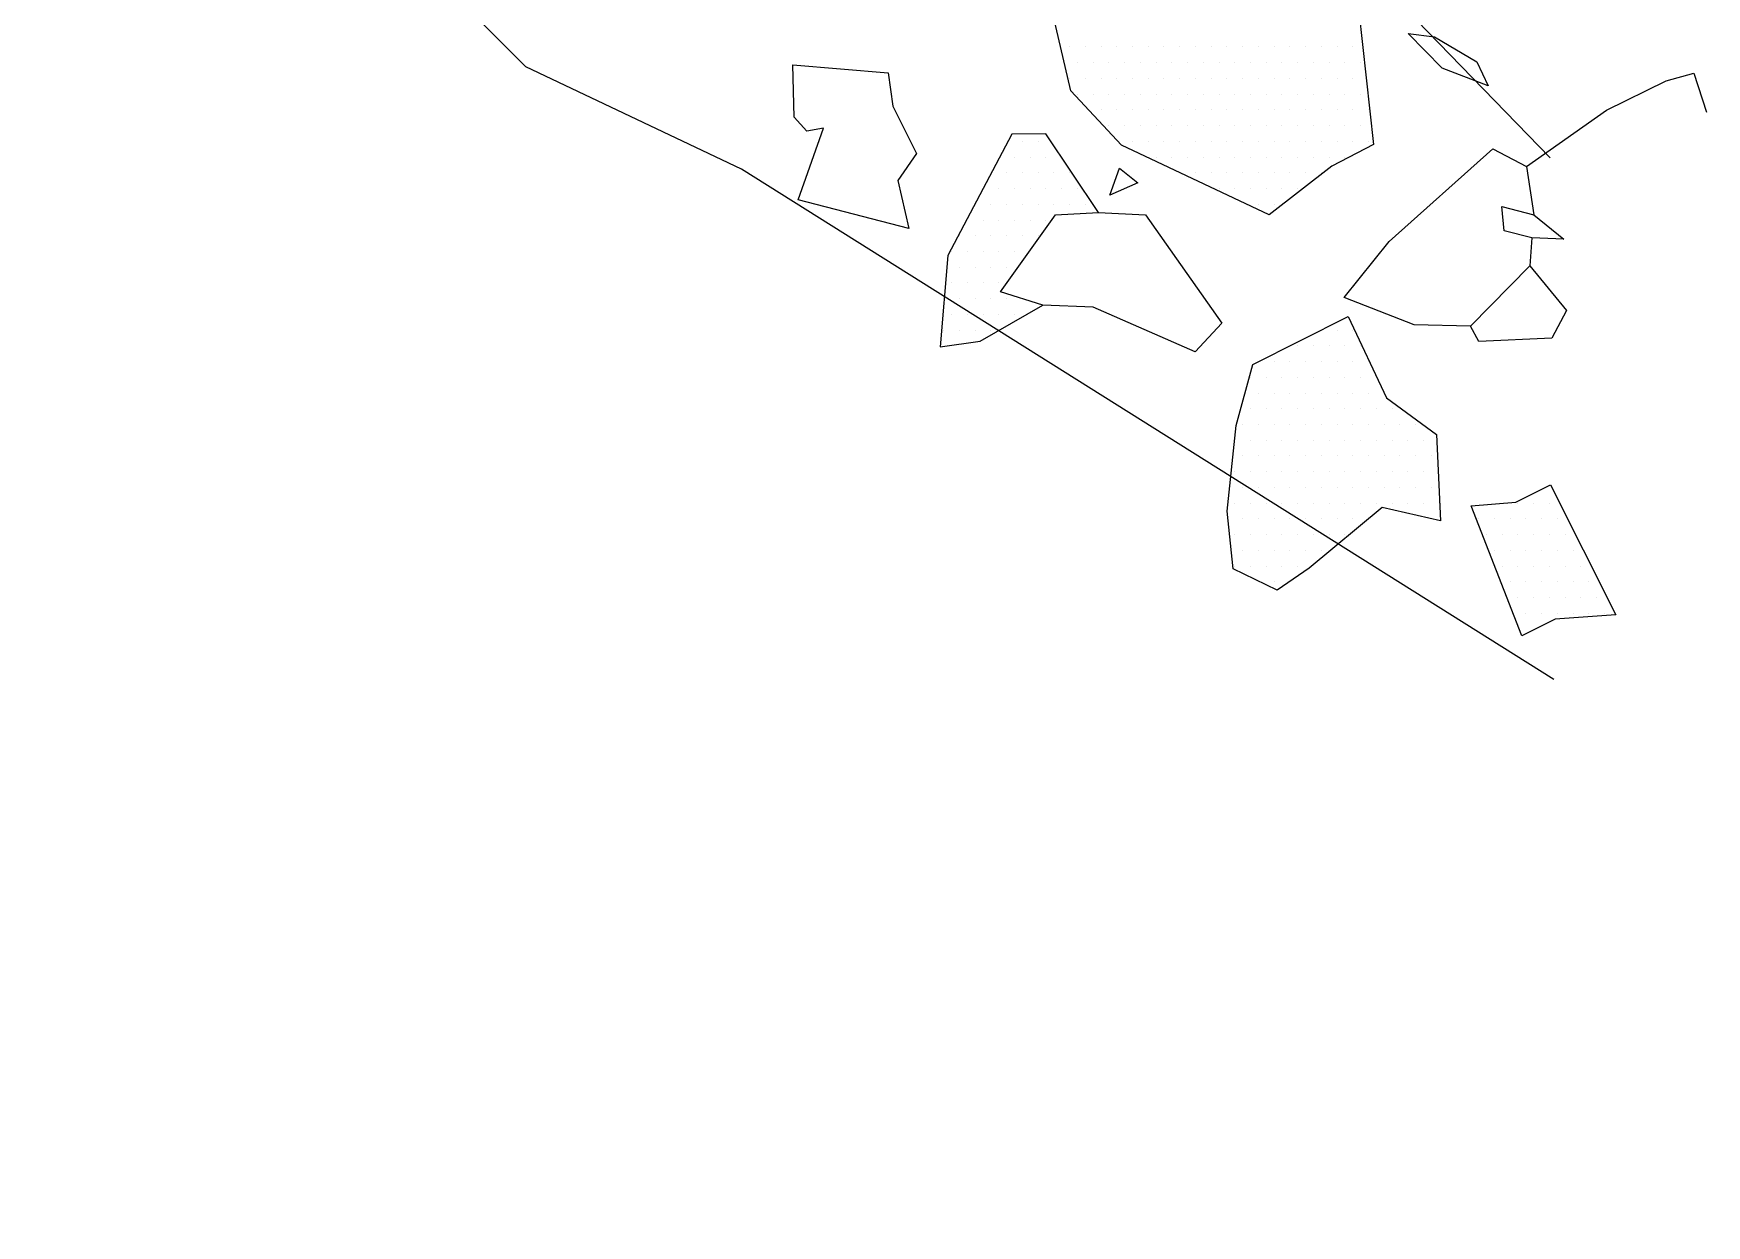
# Model space of a CAD drawing. Header units: metres. Extents: x -3.83 to -1.05, y -18.12 to -14.61.
# Drawn here: x -2.379 to -1.05, y -18.124 to -17.177 of the extents above; entities that cross this region are included whole.
import ezdxf

# ---------------------------------------------------------------- set-up
doc = ezdxf.new("R2010")
doc.units = ezdxf.units.M
doc.header["$LTSCALE"] = 25
doc.header["$MEASUREMENT"] = 0
doc.linetypes.add('STRICHPUNKTX2', pattern=[2, 1, -0.5, 0, -0.5])
doc.layers.get('0').update_dxf_attribs({"linetype": 'CONTINUOUS'})
for name, color, linetype in [('GRABUNGSGRENZE', 3, 'STRICHPUNKTX2'), ('STEINE', 4, 'CONTINUOUS'), ('STEINESCHRAFF', 4, 'CONTINUOUS')]:
    doc.layers.add(name, color=color, linetype=linetype)

# ---------------------------------------------------------------- blocks, each defined once
blk = doc.blocks.new('*X1')
at = {"color": 0}
for p, q in [((-155.625, -1718.75), (-155.625, -1718.75)), ((-155, -1720), (-155, -1720)), ((-154.375, -1718.75), (-154.375, -1718.75)), ((-153.75, -1720), (-153.75, -1720)), ((-153.125, -1718.75), (-153.125, -1718.75)), ((-152.5, -1720), (-152.5, -1720)), ((-151.875, -1718.75), (-151.875, -1718.75)), ((-151.25, -1720), (-151.25, -1720)), ((-150.625, -1718.75), (-150.625, -1718.75)), ((-150, -1720), (-150, -1720)), ((-149.375, -1718.75), (-149.375, -1718.75)), ((-148.75, -1720), (-148.75, -1720)), ((-148.125, -1718.75), (-148.125, -1718.75)), ((-147.5, -1720), (-147.5, -1720)), ((-146.875, -1718.75), (-146.875, -1718.75)), ((-146.25, -1720), (-146.25, -1720)), ((-145.625, -1718.75), (-145.625, -1718.75)), ((-145, -1720), (-145, -1720)), ((-144.375, -1718.75), (-144.375, -1718.75)), ((-143.75, -1720), (-143.75, -1720)), ((-143.125, -1718.75), (-143.125, -1718.75)), ((-142.5, -1720), (-142.5, -1720)), ((-141.875, -1718.75), (-141.875, -1718.75)), ((-141.25, -1720), (-141.25, -1720)), ((-140.625, -1718.75), (-140.625, -1718.75)), ((-140, -1720), (-140, -1720)), ((-139.375, -1718.75), (-139.375, -1718.75)), ((-138.75, -1720), (-138.75, -1720)), ((-138.125, -1718.75), (-138.125, -1718.75)), ((-137.5, -1720), (-137.5, -1720)), ((-136.875, -1718.75), (-136.875, -1718.75)), ((-136.25, -1720), (-136.25, -1720)), ((-135.625, -1718.75), (-135.625, -1718.75)), ((-135, -1720), (-135, -1720)), ((-134.375, -1718.75), (-134.375, -1718.75)), ((-133.75, -1720), (-133.75, -1720)), ((-133.125, -1718.75), (-133.125, -1718.75)), ((-132.5, -1720), (-132.5, -1720)), ((-155.625, -1721.25), (-155.625, -1721.25)), ((-154.375, -1721.25), (-154.375, -1721.25)), ((-153.125, -1721.25), (-153.125, -1721.25)), ((-151.875, -1721.25), (-151.875, -1721.25)), ((-150.625, -1721.25), (-150.625, -1721.25)), ((-149.375, -1721.25), (-149.375, -1721.25)), ((-148.125, -1721.25), (-148.125, -1721.25)), ((-146.875, -1721.25), (-146.875, -1721.25)), ((-145.625, -1721.25), (-145.625, -1721.25)), ((-144.375, -1721.25), (-144.375, -1721.25)), ((-143.125, -1721.25), (-143.125, -1721.25)), ((-141.875, -1721.25), (-141.875, -1721.25)), ((-140.625, -1721.25), (-140.625, -1721.25)), ((-139.375, -1721.25), (-139.375, -1721.25)), ((-138.125, -1721.25), (-138.125, -1721.25)), ((-136.875, -1721.25), (-136.875, -1721.25)), ((-135.625, -1721.25), (-135.625, -1721.25)), ((-134.375, -1721.25), (-134.375, -1721.25)), ((-133.125, -1721.25), (-133.125, -1721.25)), ((-155, -1722.5), (-155, -1722.5)), ((-153.75, -1722.5), (-153.75, -1722.5)), ((-152.5, -1722.5), (-152.5, -1722.5)), ((-151.25, -1722.5), (-151.25, -1722.5)), ((-150, -1722.5), (-150, -1722.5)), ((-148.75, -1722.5), (-148.75, -1722.5)), ((-147.5, -1722.5), (-147.5, -1722.5)), ((-146.25, -1722.5), (-146.25, -1722.5)), ((-145, -1722.5), (-145, -1722.5)), ((-143.75, -1722.5), (-143.75, -1722.5)), ((-142.5, -1722.5), (-142.5, -1722.5)), ((-141.25, -1722.5), (-141.25, -1722.5)), ((-140, -1722.5), (-140, -1722.5)), ((-138.75, -1722.5), (-138.75, -1722.5)), ((-137.5, -1722.5), (-137.5, -1722.5)), ((-136.25, -1722.5), (-136.25, -1722.5)), ((-135, -1722.5), (-135, -1722.5)), ((-133.75, -1722.5), (-133.75, -1722.5)), ((-132.5, -1722.5), (-132.5, -1722.5)), ((-153.125, -1723.75), (-153.125, -1723.75)), ((-151.875, -1723.75), (-151.875, -1723.75)), ((-150.625, -1723.75), (-150.625, -1723.75)), ((-149.375, -1723.75), (-149.375, -1723.75)), ((-148.125, -1723.75), (-148.125, -1723.75)), ((-146.875, -1723.75), (-146.875, -1723.75)), ((-145.625, -1723.75), (-145.625, -1723.75)), ((-144.375, -1723.75), (-144.375, -1723.75)), ((-143.125, -1723.75), (-143.125, -1723.75)), ((-141.875, -1723.75), (-141.875, -1723.75)), ((-140.625, -1723.75), (-140.625, -1723.75)), ((-139.375, -1723.75), (-139.375, -1723.75)), ((-138.125, -1723.75), (-138.125, -1723.75)), ((-136.875, -1723.75), (-136.875, -1723.75)), ((-135.625, -1723.75), (-135.625, -1723.75)), ((-134.375, -1723.75), (-134.375, -1723.75)), ((-133.125, -1723.75), (-133.125, -1723.75)), ((-131.875, -1723.75), (-131.875, -1723.75)), ((-152.5, -1725), (-152.5, -1725)), ((-151.25, -1725), (-151.25, -1725)), ((-150, -1725), (-150, -1725)), ((-148.75, -1725), (-148.75, -1725)), ((-147.5, -1725), (-147.5, -1725)), ((-146.25, -1725), (-146.25, -1725)), ((-145, -1725), (-145, -1725)), ((-143.75, -1725), (-143.75, -1725)), ((-142.5, -1725), (-142.5, -1725)), ((-141.25, -1725), (-141.25, -1725)), ((-140, -1725), (-140, -1725)), ((-138.75, -1725), (-138.75, -1725)), ((-137.5, -1725), (-137.5, -1725)), ((-136.25, -1725), (-136.25, -1725)), ((-135, -1725), (-135, -1725)), ((-133.75, -1725), (-133.75, -1725)), ((-132.5, -1725), (-132.5, -1725)), ((-159.375, -1726.25), (-159.375, -1726.25)), ((-158.125, -1726.25), (-158.125, -1726.25)), ((-150.625, -1726.25), (-150.625, -1726.25)), ((-149.375, -1726.25), (-149.375, -1726.25)), ((-148.125, -1726.25), (-148.125, -1726.25)), ((-146.875, -1726.25), (-146.875, -1726.25)), ((-145.625, -1726.25), (-145.625, -1726.25)), ((-144.375, -1726.25), (-144.375, -1726.25)), ((-143.125, -1726.25), (-143.125, -1726.25)), ((-141.875, -1726.25), (-141.875, -1726.25)), ((-140.625, -1726.25), (-140.625, -1726.25)), ((-139.375, -1726.25), (-139.375, -1726.25)), ((-138.125, -1726.25), (-138.125, -1726.25)), ((-136.875, -1726.25), (-136.875, -1726.25)), ((-135.625, -1726.25), (-135.625, -1726.25)), ((-134.375, -1726.25), (-134.375, -1726.25)), ((-133.125, -1726.25), (-133.125, -1726.25)), ((-131.875, -1726.25), (-131.875, -1726.25)), ((-160, -1727.5), (-160, -1727.5)), ((-158.75, -1727.5), (-158.75, -1727.5)), ((-157.5, -1727.5), (-157.5, -1727.5)), ((-148.75, -1727.5), (-148.75, -1727.5)), ((-147.5, -1727.5), (-147.5, -1727.5)), ((-146.25, -1727.5), (-146.25, -1727.5)), ((-145, -1727.5), (-145, -1727.5)), ((-143.75, -1727.5), (-143.75, -1727.5)), ((-142.5, -1727.5), (-142.5, -1727.5)), ((-141.25, -1727.5), (-141.25, -1727.5)), ((-140, -1727.5), (-140, -1727.5)), ((-138.75, -1727.5), (-138.75, -1727.5)), ((-137.5, -1727.5), (-137.5, -1727.5)), ((-136.25, -1727.5), (-136.25, -1727.5)), ((-135, -1727.5), (-135, -1727.5)), ((-133.75, -1727.5), (-133.75, -1727.5)), ((-160.625, -1728.75), (-160.625, -1728.75)), ((-159.375, -1728.75), (-159.375, -1728.75)), ((-158.125, -1728.75), (-158.125, -1728.75)), ((-156.875, -1728.75), (-156.875, -1728.75)), ((-155.625, -1728.75), (-155.625, -1728.75)), ((-145.625, -1728.75), (-145.625, -1728.75)), ((-144.375, -1728.75), (-144.375, -1728.75)), ((-143.125, -1728.75), (-143.125, -1728.75)), ((-141.875, -1728.75), (-141.875, -1728.75)), ((-140.625, -1728.75), (-140.625, -1728.75)), ((-139.375, -1728.75), (-139.375, -1728.75)), ((-138.125, -1728.75), (-138.125, -1728.75)), ((-136.875, -1728.75), (-136.875, -1728.75)), ((-135.625, -1728.75), (-135.625, -1728.75)), ((-161.25, -1730), (-161.25, -1730)), ((-160, -1730), (-160, -1730)), ((-158.75, -1730), (-158.75, -1730)), ((-157.5, -1730), (-157.5, -1730)), ((-156.25, -1730), (-156.25, -1730)), ((-155, -1730), (-155, -1730)), ((-143.75, -1730), (-143.75, -1730)), ((-142.5, -1730), (-142.5, -1730)), ((-141.25, -1730), (-141.25, -1730)), ((-140, -1730), (-140, -1730)), ((-138.75, -1730), (-138.75, -1730)), ((-137.5, -1730), (-137.5, -1730)), ((-163.125, -1731.25), (-163.125, -1731.25)), ((-161.875, -1731.25), (-161.875, -1731.25)), ((-160.625, -1731.25), (-160.625, -1731.25)), ((-159.375, -1731.25), (-159.375, -1731.25)), ((-158.125, -1731.25), (-158.125, -1731.25)), ((-156.875, -1731.25), (-156.875, -1731.25)), ((-155.625, -1731.25), (-155.625, -1731.25)), ((-154.375, -1731.25), (-154.375, -1731.25)), ((-140.625, -1731.25), (-140.625, -1731.25)), ((-139.375, -1731.25), (-139.375, -1731.25)), ((-163.75, -1732.5), (-163.75, -1732.5)), ((-162.5, -1732.5), (-162.5, -1732.5)), ((-161.25, -1732.5), (-161.25, -1732.5)), ((-160, -1732.5), (-160, -1732.5)), ((-158.75, -1732.5), (-158.75, -1732.5)), ((-157.5, -1732.5), (-157.5, -1732.5)), ((-164.375, -1733.75), (-164.375, -1733.75)), ((-163.125, -1733.75), (-163.125, -1733.75)), ((-161.875, -1733.75), (-161.875, -1733.75)), ((-160.625, -1733.75), (-160.625, -1733.75)), ((-159.375, -1733.75), (-159.375, -1733.75)), ((-158.125, -1733.75), (-158.125, -1733.75)), ((-165, -1735), (-165, -1735)), ((-163.75, -1735), (-163.75, -1735)), ((-162.5, -1735), (-162.5, -1735)), ((-161.25, -1735), (-161.25, -1735)), ((-160, -1735), (-160, -1735)), ((-164.375, -1736.25), (-164.375, -1736.25)), ((-163.125, -1736.25), (-163.125, -1736.25)), ((-161.875, -1736.25), (-161.875, -1736.25)), ((-160.625, -1736.25), (-160.625, -1736.25)), ((-165, -1737.5), (-165, -1737.5)), ((-163.75, -1737.5), (-163.75, -1737.5)), ((-162.5, -1737.5), (-162.5, -1737.5)), ((-161.25, -1737.5), (-161.25, -1737.5)), ((-164.375, -1738.75), (-164.375, -1738.75)), ((-163.125, -1738.75), (-163.125, -1738.75)), ((-161.875, -1738.75), (-161.875, -1738.75)), ((-160.625, -1738.75), (-160.625, -1738.75)), ((-165.625, -1741.25), (-165.625, -1741.25)), ((-165, -1740), (-165, -1740)), ((-164.375, -1741.25), (-164.375, -1741.25)), ((-163.75, -1740), (-163.75, -1740)), ((-163.125, -1741.25), (-163.125, -1741.25)), ((-162.5, -1740), (-162.5, -1740)), ((-161.875, -1741.25), (-161.875, -1741.25)), ((-161.25, -1740), (-161.25, -1740)), ((-160, -1740), (-160, -1740)), ((-135.625, -1741.25), (-135.625, -1741.25)), ((-134.375, -1741.25), (-134.375, -1741.25)), ((-133.125, -1741.25), (-133.125, -1741.25)), ((-137.5, -1742.5), (-137.5, -1742.5)), ((-136.25, -1742.5), (-136.25, -1742.5)), ((-135, -1742.5), (-135, -1742.5)), ((-133.75, -1742.5), (-133.75, -1742.5)), ((-132.5, -1742.5), (-132.5, -1742.5)), ((-139.375, -1743.75), (-139.375, -1743.75)), ((-138.125, -1743.75), (-138.125, -1743.75)), ((-136.875, -1743.75), (-136.875, -1743.75)), ((-135.625, -1743.75), (-135.625, -1743.75)), ((-134.375, -1743.75), (-134.375, -1743.75)), ((-133.125, -1743.75), (-133.125, -1743.75)), ((-131.875, -1743.75), (-131.875, -1743.75)), ((-141.25, -1745), (-141.25, -1745)), ((-140, -1745), (-140, -1745)), ((-138.75, -1745), (-138.75, -1745)), ((-137.5, -1745), (-137.5, -1745)), ((-136.25, -1745), (-136.25, -1745)), ((-135, -1745), (-135, -1745)), ((-133.75, -1745), (-133.75, -1745)), ((-132.5, -1745), (-132.5, -1745)), ((-131.25, -1745), (-131.25, -1745)), ((-140.625, -1746.25), (-140.625, -1746.25)), ((-139.375, -1746.25), (-139.375, -1746.25)), ((-138.125, -1746.25), (-138.125, -1746.25)), ((-136.875, -1746.25), (-136.875, -1746.25)), ((-135.625, -1746.25), (-135.625, -1746.25)), ((-134.375, -1746.25), (-134.375, -1746.25)), ((-133.125, -1746.25), (-133.125, -1746.25)), ((-131.875, -1746.25), (-131.875, -1746.25)), ((-130.625, -1746.25), (-130.625, -1746.25)), ((-141.25, -1747.5), (-141.25, -1747.5)), ((-140, -1747.5), (-140, -1747.5)), ((-138.75, -1747.5), (-138.75, -1747.5)), ((-137.5, -1747.5), (-137.5, -1747.5)), ((-136.25, -1747.5), (-136.25, -1747.5)), ((-135, -1747.5), (-135, -1747.5)), ((-133.75, -1747.5), (-133.75, -1747.5)), ((-132.5, -1747.5), (-132.5, -1747.5)), ((-131.25, -1747.5), (-131.25, -1747.5)), ((-130, -1747.5), (-130, -1747.5)), ((-141.875, -1748.75), (-141.875, -1748.75)), ((-140.625, -1748.75), (-140.625, -1748.75)), ((-139.375, -1748.75), (-139.375, -1748.75)), ((-138.125, -1748.75), (-138.125, -1748.75)), ((-136.875, -1748.75), (-136.875, -1748.75)), ((-135.625, -1748.75), (-135.625, -1748.75)), ((-134.375, -1748.75), (-134.375, -1748.75)), ((-133.125, -1748.75), (-133.125, -1748.75)), ((-131.875, -1748.75), (-131.875, -1748.75)), ((-130.625, -1748.75), (-130.625, -1748.75)), ((-129.375, -1748.75), (-129.375, -1748.75)), ((-128.125, -1748.75), (-128.125, -1748.75)), ((-142.5, -1750), (-142.5, -1750)), ((-141.25, -1750), (-141.25, -1750)), ((-140, -1750), (-140, -1750)), ((-138.75, -1750), (-138.75, -1750)), ((-137.5, -1750), (-137.5, -1750)), ((-136.25, -1750), (-136.25, -1750)), ((-135, -1750), (-135, -1750)), ((-133.75, -1750), (-133.75, -1750)), ((-132.5, -1750), (-132.5, -1750)), ((-131.25, -1750), (-131.25, -1750)), ((-130, -1750), (-130, -1750)), ((-128.75, -1750), (-128.75, -1750)), ((-127.5, -1750), (-127.5, -1750)), ((-141.875, -1751.25), (-141.875, -1751.25)), ((-140.625, -1751.25), (-140.625, -1751.25)), ((-139.375, -1751.25), (-139.375, -1751.25)), ((-138.125, -1751.25), (-138.125, -1751.25)), ((-136.875, -1751.25), (-136.875, -1751.25)), ((-135.625, -1751.25), (-135.625, -1751.25)), ((-134.375, -1751.25), (-134.375, -1751.25)), ((-133.125, -1751.25), (-133.125, -1751.25)), ((-131.875, -1751.25), (-131.875, -1751.25)), ((-130.625, -1751.25), (-130.625, -1751.25)), ((-129.375, -1751.25), (-129.375, -1751.25)), ((-128.125, -1751.25), (-128.125, -1751.25)), ((-126.875, -1751.25), (-126.875, -1751.25)), ((-142.5, -1752.5), (-142.5, -1752.5)), ((-141.25, -1752.5), (-141.25, -1752.5)), ((-140, -1752.5), (-140, -1752.5)), ((-138.75, -1752.5), (-138.75, -1752.5)), ((-137.5, -1752.5), (-137.5, -1752.5)), ((-136.25, -1752.5), (-136.25, -1752.5)), ((-135, -1752.5), (-135, -1752.5)), ((-133.75, -1752.5), (-133.75, -1752.5)), ((-132.5, -1752.5), (-132.5, -1752.5)), ((-131.25, -1752.5), (-131.25, -1752.5)), ((-130, -1752.5), (-130, -1752.5)), ((-128.75, -1752.5), (-128.75, -1752.5)), ((-127.5, -1752.5), (-127.5, -1752.5)), ((-141.875, -1753.75), (-141.875, -1753.75)), ((-140.625, -1753.75), (-140.625, -1753.75)), ((-139.375, -1753.75), (-139.375, -1753.75)), ((-138.125, -1753.75), (-138.125, -1753.75)), ((-136.875, -1753.75), (-136.875, -1753.75)), ((-135.625, -1753.75), (-135.625, -1753.75)), ((-134.375, -1753.75), (-134.375, -1753.75)), ((-133.125, -1753.75), (-133.125, -1753.75)), ((-131.875, -1753.75), (-131.875, -1753.75)), ((-130.625, -1753.75), (-130.625, -1753.75)), ((-129.375, -1753.75), (-129.375, -1753.75)), ((-128.125, -1753.75), (-128.125, -1753.75)), ((-126.875, -1753.75), (-126.875, -1753.75)), ((-142.5, -1755), (-142.5, -1755)), ((-141.25, -1755), (-141.25, -1755)), ((-140, -1755), (-140, -1755)), ((-138.75, -1755), (-138.75, -1755)), ((-137.5, -1755), (-137.5, -1755)), ((-136.25, -1755), (-136.25, -1755)), ((-135, -1755), (-135, -1755)), ((-133.75, -1755), (-133.75, -1755)), ((-132.5, -1755), (-132.5, -1755)), ((-131.25, -1755), (-131.25, -1755)), ((-130, -1755), (-130, -1755)), ((-128.75, -1755), (-128.75, -1755)), ((-127.5, -1755), (-127.5, -1755)), ((-126.25, -1755), (-126.25, -1755)), ((-120, -1755), (-120, -1755)), ((-118.75, -1755), (-118.75, -1755)), ((-117.5, -1755), (-117.5, -1755)), ((-141.875, -1756.25), (-141.875, -1756.25)), ((-140.625, -1756.25), (-140.625, -1756.25)), ((-139.375, -1756.25), (-139.375, -1756.25)), ((-138.125, -1756.25), (-138.125, -1756.25)), ((-136.875, -1756.25), (-136.875, -1756.25)), ((-135.625, -1756.25), (-135.625, -1756.25)), ((-134.375, -1756.25), (-134.375, -1756.25)), ((-133.125, -1756.25), (-133.125, -1756.25)), ((-123.125, -1756.25), (-123.125, -1756.25)), ((-121.875, -1756.25), (-121.875, -1756.25)), ((-120.625, -1756.25), (-120.625, -1756.25)), ((-119.375, -1756.25), (-119.375, -1756.25)), ((-118.125, -1756.25), (-118.125, -1756.25)), ((-116.875, -1756.25), (-116.875, -1756.25)), ((-142.5, -1757.5), (-142.5, -1757.5)), ((-141.25, -1757.5), (-141.25, -1757.5)), ((-140, -1757.5), (-140, -1757.5)), ((-138.75, -1757.5), (-138.75, -1757.5)), ((-137.5, -1757.5), (-137.5, -1757.5)), ((-136.25, -1757.5), (-136.25, -1757.5)), ((-135, -1757.5), (-135, -1757.5)), ((-133.75, -1757.5), (-133.75, -1757.5)), ((-122.5, -1757.5), (-122.5, -1757.5)), ((-121.25, -1757.5), (-121.25, -1757.5)), ((-120, -1757.5), (-120, -1757.5)), ((-118.75, -1757.5), (-118.75, -1757.5)), ((-117.5, -1757.5), (-117.5, -1757.5)), ((-116.25, -1757.5), (-116.25, -1757.5)), ((-141.875, -1758.75), (-141.875, -1758.75)), ((-140.625, -1758.75), (-140.625, -1758.75)), ((-139.375, -1758.75), (-139.375, -1758.75)), ((-138.125, -1758.75), (-138.125, -1758.75)), ((-136.875, -1758.75), (-136.875, -1758.75)), ((-135.625, -1758.75), (-135.625, -1758.75)), ((-121.875, -1758.75), (-121.875, -1758.75)), ((-120.625, -1758.75), (-120.625, -1758.75)), ((-119.375, -1758.75), (-119.375, -1758.75)), ((-118.125, -1758.75), (-118.125, -1758.75)), ((-116.875, -1758.75), (-116.875, -1758.75)), ((-115.625, -1758.75), (-115.625, -1758.75)), ((-142.5, -1760), (-142.5, -1760)), ((-141.25, -1760), (-141.25, -1760)), ((-140, -1760), (-140, -1760)), ((-138.75, -1760), (-138.75, -1760)), ((-137.5, -1760), (-137.5, -1760)), ((-121.25, -1760), (-121.25, -1760)), ((-120, -1760), (-120, -1760)), ((-118.75, -1760), (-118.75, -1760)), ((-117.5, -1760), (-117.5, -1760)), ((-116.25, -1760), (-116.25, -1760)), ((-115, -1760), (-115, -1760)), ((-139.375, -1761.25), (-139.375, -1761.25)), ((-120.625, -1761.25), (-120.625, -1761.25)), ((-120, -1762.5), (-120, -1762.5)), ((-119.375, -1761.25), (-119.375, -1761.25)), ((-118.75, -1762.5), (-118.75, -1762.5)), ((-118.125, -1761.25), (-118.125, -1761.25)), ((-117.5, -1762.5), (-117.5, -1762.5)), ((-116.875, -1761.25), (-116.875, -1761.25)), ((-116.25, -1762.5), (-116.25, -1762.5)), ((-115.625, -1761.25), (-115.625, -1761.25)), ((-115, -1762.5), (-115, -1762.5)), ((-114.375, -1761.25), (-114.375, -1761.25)), ((-113.75, -1762.5), (-113.75, -1762.5)), ((-119.375, -1763.75), (-119.375, -1763.75)), ((-118.125, -1763.75), (-118.125, -1763.75)), ((-116.875, -1763.75), (-116.875, -1763.75)), ((-115.625, -1763.75), (-115.625, -1763.75)), ((-114.375, -1763.75), (-114.375, -1763.75)), ((-113.125, -1763.75), (-113.125, -1763.75)), ((-118.75, -1765), (-118.75, -1765))]:
    blk.add_line(p, q, dxfattribs=at)

msp = doc.modelspace()

# ---------------------------------------------------------------- linework, layer by layer
at = {"layer": 'GRABUNGSGRENZE', "flags": 128}
for points in [[(-1.0982, -15.1318), (-1.7649, -16.3836), (-1.806, -16.5952), (-1.4736, -16.9674), (-1.1743, -17.2755)], [(-1.1715, -17.6901), (-1.8168, -17.2845), (-1.9882, -17.2032), (-2.1659, -17.0253), (-2.3185, -16.9287), (-2.5623, -17.5444), (-2.9323, -18.124)]]:
    msp.add_lwpolyline(points, dxfattribs=at)
at = {"layer": 'STEINE'}
for points in [[(-1.3352, -17.0792), (-1.3147, -17.2649), (-1.3478, -17.2822), (-1.3976, -17.3209), (-1.5151, -17.2655), (-1.5553, -17.2223), (-1.591, -17.0687), (-1.5768, -17.0392), (-1.5605, -17.0234), (-1.5524, -16.9868), (-1.4888, -17.0117), (-1.3352, -17.0792)], [(-1.2237, -17.2185), (-1.2603, -17.2043), (-1.2873, -17.1769), (-1.2664, -17.1794), (-1.2328, -17.1992), (-1.2237, -17.2185)], [(-1.772, -17.3089), (-1.7517, -17.2519), (-1.7649, -17.2545), (-1.7751, -17.2433), (-1.7761, -17.2016), (-1.7003, -17.2081), (-1.6967, -17.2346), (-1.6779, -17.2722), (-1.6926, -17.2936), (-1.684, -17.3317), (-1.772, -17.3089)], [(-1.1931, -17.2826), (-1.1296, -17.2378), (-1.0823, -17.2144), (-1.0604, -17.2083), (-1.0502, -17.2393)], [(-1.5334, -17.3189), (-1.5751, -17.2564), (-1.6021, -17.2569), (-1.6529, -17.3531), (-1.659, -17.4258), (-1.6274, -17.4212), (-1.5776, -17.3927)], [(-1.2378, -17.4093), (-1.2826, -17.4083), (-1.338, -17.3865), (-1.3024, -17.3422), (-1.2201, -17.2684), (-1.1931, -17.2826), (-1.1875, -17.3208)], [(-1.5243, -17.3052), (-1.5166, -17.2838), (-1.5019, -17.2955), (-1.5243, -17.3052)], [(-1.5776, -17.3927), (-1.6112, -17.382), (-1.5675, -17.321), (-1.5334, -17.3189), (-1.4958, -17.3209), (-1.4352, -17.4069), (-1.4565, -17.4298), (-1.5374, -17.3942), (-1.5776, -17.3927)], [(-1.2109, -17.3335), (-1.2129, -17.3142), (-1.1875, -17.3208), (-1.1636, -17.3401), (-1.189, -17.3391), (-1.2109, -17.3335)], [(-1.189, -17.3391), (-1.1905, -17.3615)], [(-1.2378, -17.4093), (-1.1905, -17.3615), (-1.1615, -17.397), (-1.1732, -17.4189), (-1.2312, -17.4215), (-1.2378, -17.4093)], [(-1.3913, -17.619), (-1.4264, -17.6022), (-1.431, -17.5564), (-1.4239, -17.4883), (-1.4107, -17.4399), (-1.335, -17.4017), (-1.3044, -17.4663), (-1.2647, -17.4953), (-1.2616, -17.564), (-1.3079, -17.5533), (-1.3659, -17.6017), (-1.3913, -17.619)], [(-1.197, -17.6555), (-1.2372, -17.5522), (-1.2016, -17.5492), (-1.1741, -17.5354), (-1.1222, -17.6386), (-1.1705, -17.6422), (-1.197, -17.6555)]]:
    msp.add_lwpolyline(points, dxfattribs=at)

# ---------------------------------------------------------------- block references
at = {"layer": 'STEINESCHRAFF', "xscale": 0.01, "yscale": 0.01, "zscale": 0.01}
msp.add_blockref('*X1', (0, 0), dxfattribs=at)

doc.saveas('drawing.dxf')
